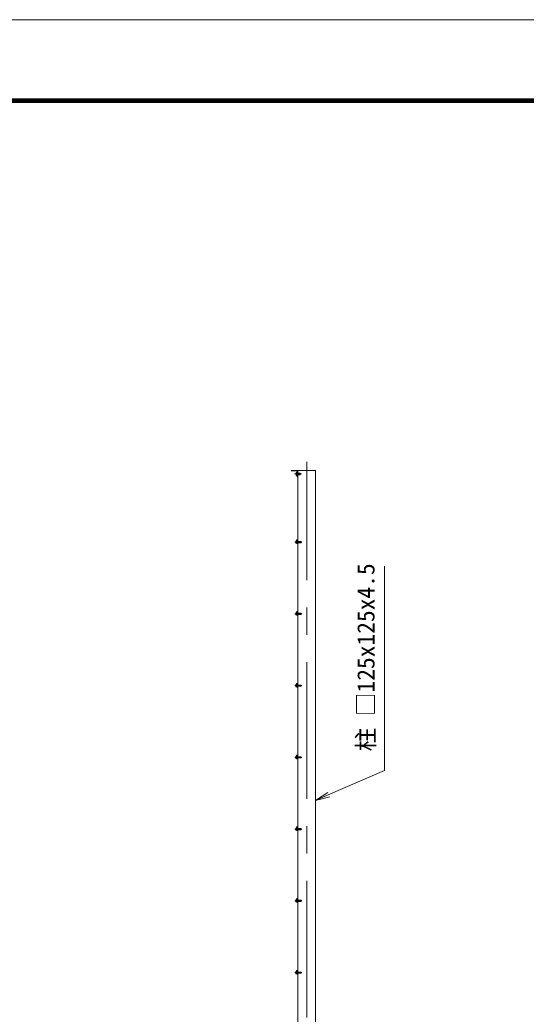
# Model space of a CAD drawing. Units: millimetres at full size; details may follow other scales. Extents: x -10500 to 10500, y -7425 to 7425.
# Drawn here: x -1545 to 1984, y 497 to 7425 of the extents above; entities that cross this region are included whole.
import ezdxf
from ezdxf.enums import TextEntityAlignment as Align

# ---------------------------------------------------------------- set-up
doc = ezdxf.new("R2010")
doc.units = ezdxf.units.MM
doc.header["$LTSCALE"] = 30
doc.linetypes.add('USER1', pattern=[50.8, 31.75, -6.35, 6.35, -6.35])
for name, color, linetype, lineweight in [('0-0_D-STR-TXT', 7, 'Continuous', 13), ('0-2_D-STR1', 1, 'Continuous', 18), ('0-3_D-BMK', 2, 'USER1', 13), ('0-4_D-STR3', 3, 'Continuous', 13), ('0-6_0', 7, 'Continuous', 18), ('0-C_D-TTL', 7, 'Continuous', 18)]:
    doc.layers.add(name, color=color, linetype=linetype, lineweight=lineweight)
doc.styles.add('ＭＳ ゴシック', font='')
doc.styles.get('ＭＳ ゴシック').set_extended_font_data('MS Gothic')

# ---------------------------------------------------------------- blocks, each defined once
blk = doc.blocks.new('_Open')
at = {"layer": '0-6_0'}
blk.add_line((-30, 5), (0, 0), dxfattribs=at)
blk.add_lwpolyline([(-30, -5), (0, 0), (-30, 0)], dxfattribs=at)

msp = doc.modelspace()

# ---------------------------------------------------------------- linework, layer by layer
at = {"layer": '0-0_D-STR-TXT'}
msp.add_lwpolyline([(996.89, 3617.68), (996.89, 2195.32), (518.38, 1987.1)], dxfattribs=at)
at = {"layer": '0-2_D-STR1'}
for p, q in [((346.54, 4285.7), (346.54, 4284.7)), ((346.54, 4285.7), (386.54, 4285.7)), ((349.54, 4281.7), (383.04, 4281.7)), ((387.54, 4277.2), (387.54, 4243.7)), ((390.54, 4240.7), (391.54, 4240.7)), ((391.54, 4280.7), (391.54, 4240.7)), ((516.54, -2514.3), (516.54, 4285.7))]:
    msp.add_line(p, q, dxfattribs=at)
msp.add_lwpolyline([(516.54, 4285.7), (391.54, 4285.7), (391.54, -2514.3)], dxfattribs=at)
for centre, radius, start, end in [((349.54, 4284.7), 3, 180, 270), ((383.04, 4277.2), 4.5, 0, 90), ((386.54, 4280.7), 5, 0, 90), ((390.54, 4243.7), 3, 180, 270)]:
    msp.add_arc(centre, radius, start, end, dxfattribs=at)
at = {"layer": '0-3_D-BMK'}
for p, q in [((454.04, -2574.3), (454.04, 4345.7)), ((418.44, 4260.7), (368.44, 4260.7)), ((371.22, 3785.7), (421.22, 3785.7)), ((371.22, 3285.7), (421.22, 3285.7)), ((371.22, 2785.7), (421.22, 2785.7)), ((371.22, 2285.7), (421.22, 2285.7)), ((371.22, 1785.7), (421.22, 1785.7)), ((371.22, 1285.7), (421.22, 1285.7)), ((371.22, 785.7), (421.22, 785.7))]:
    msp.add_line(p, q, dxfattribs=at)
at = {"layer": '0-4_D-STR3'}
for p, q in [((380.54, 4268.95), (381.45, 4270.52)), ((380.54, 4268.95), (380.54, 4252.45)), ((380.54, 4252.45), (381.45, 4250.89)), ((381.45, 4270.52), (387.54, 4270.52)), ((381.45, 4265.61), (387.54, 4265.61)), ((381.45, 4255.8), (387.54, 4255.8)), ((381.45, 4250.89), (387.54, 4250.89)), ((387.54, 4270.52), (387.54, 4250.89)), ((391.54, 4265.7), (406.04, 4265.7)), ((391.54, 4264.8), (406.94, 4264.8)), ((391.54, 4256.6), (406.94, 4256.6)), ((391.54, 4255.7), (406.04, 4255.7)), ((406.04, 4265.7), (407.54, 4264.2)), ((407.54, 4264.2), (407.54, 4257.2)), ((378.24, 3792), (378.94, 3793.21)), ((378.24, 3792), (378.24, 3779.4)), ((378.24, 3779.4), (378.94, 3778.2)), ((383.54, 3793.21), (378.94, 3793.21)), ((383.54, 3789.46), (378.94, 3789.46)), ((383.54, 3781.95), (378.94, 3781.95)), ((383.54, 3778.2), (378.94, 3778.2)), ((383.54, 3798.7), (383.54, 3778.7)), ((383.54, 3793.21), (383.54, 3778.2)), ((386.54, 3801.7), (391.54, 3801.7)), ((386.54, 3798.2), (386.54, 3779.2)), ((386.54, 3789.7), (414.34, 3789.7)), ((386.54, 3788.95), (415.09, 3788.95)), ((386.54, 3782.45), (415.09, 3782.45)), ((386.54, 3781.7), (414.34, 3781.7)), ((386.54, 3775.7), (391.54, 3775.7)), ((387.04, 3798.7), (391.54, 3798.7)), ((387.04, 3778.7), (391.54, 3778.7)), ((391.54, 3801.7), (391.54, 3798.7)), ((391.54, 3778.7), (391.54, 3775.7)), ((414.34, 3789.7), (415.54, 3788.5)), ((414.34, 3789.7), (414.34, 3781.7)), ((414.34, 3781.7), (415.54, 3782.9)), ((415.54, 3788.5), (415.54, 3782.9)), ((378.24, 3292), (378.94, 3293.21)), ((378.24, 3292), (378.24, 3279.4)), ((378.24, 3279.4), (378.94, 3278.2)), ((383.54, 3293.21), (378.94, 3293.21)), ((383.54, 3289.46), (378.94, 3289.46)), ((383.54, 3281.95), (378.94, 3281.95)), ((383.54, 3278.2), (378.94, 3278.2)), ((383.54, 3298.7), (383.54, 3278.7)), ((383.54, 3293.21), (383.54, 3278.2)), ((386.54, 3301.7), (391.54, 3301.7)), ((386.54, 3298.2), (386.54, 3279.2)), ((386.54, 3289.7), (414.34, 3289.7)), ((386.54, 3288.95), (415.09, 3288.95)), ((386.54, 3282.45), (415.09, 3282.45)), ((386.54, 3281.7), (414.34, 3281.7)), ((386.54, 3275.7), (391.54, 3275.7)), ((387.04, 3298.7), (391.54, 3298.7)), ((387.04, 3278.7), (391.54, 3278.7)), ((391.54, 3301.7), (391.54, 3298.7)), ((391.54, 3278.7), (391.54, 3275.7)), ((414.34, 3289.7), (415.54, 3288.5)), ((414.34, 3289.7), (414.34, 3281.7)), ((414.34, 3281.7), (415.54, 3282.9)), ((415.54, 3288.5), (415.54, 3282.9)), ((378.24, 2792), (378.94, 2793.21)), ((378.24, 2792), (378.24, 2779.4)), ((378.24, 2779.4), (378.94, 2778.2)), ((383.54, 2793.21), (378.94, 2793.21)), ((383.54, 2789.46), (378.94, 2789.46)), ((383.54, 2781.95), (378.94, 2781.95)), ((383.54, 2778.2), (378.94, 2778.2)), ((383.54, 2798.7), (383.54, 2778.7)), ((383.54, 2793.21), (383.54, 2778.2)), ((386.54, 2801.7), (391.54, 2801.7)), ((386.54, 2798.2), (386.54, 2779.2)), ((386.54, 2789.7), (414.34, 2789.7)), ((386.54, 2788.95), (415.09, 2788.95)), ((386.54, 2782.45), (415.09, 2782.45)), ((386.54, 2781.7), (414.34, 2781.7)), ((386.54, 2775.7), (391.54, 2775.7)), ((387.04, 2798.7), (391.54, 2798.7)), ((387.04, 2778.7), (391.54, 2778.7)), ((391.54, 2801.7), (391.54, 2798.7)), ((391.54, 2778.7), (391.54, 2775.7)), ((414.34, 2789.7), (415.54, 2788.5)), ((414.34, 2789.7), (414.34, 2781.7)), ((414.34, 2781.7), (415.54, 2782.9)), ((415.54, 2788.5), (415.54, 2782.9)), ((378.24, 2292), (378.94, 2293.21)), ((378.24, 2292), (378.24, 2279.4)), ((383.54, 2293.21), (378.94, 2293.21)), ((383.54, 2289.46), (378.94, 2289.46)), ((383.54, 2298.7), (383.54, 2278.7)), ((383.54, 2293.21), (383.54, 2278.2)), ((386.54, 2301.7), (391.54, 2301.7)), ((386.54, 2298.2), (386.54, 2279.2)), ((386.54, 2289.7), (414.34, 2289.7)), ((386.54, 2288.95), (415.09, 2288.95)), ((387.04, 2298.7), (391.54, 2298.7)), ((391.54, 2301.7), (391.54, 2298.7)), ((414.34, 2289.7), (415.54, 2288.5)), ((414.34, 2289.7), (414.34, 2281.7)), ((415.54, 2288.5), (415.54, 2282.9)), ((378.24, 2279.4), (378.94, 2278.2)), ((383.54, 2281.95), (378.94, 2281.95)), ((383.54, 2278.2), (378.94, 2278.2)), ((386.54, 2282.45), (415.09, 2282.45)), ((386.54, 2281.7), (414.34, 2281.7)), ((386.54, 2275.7), (391.54, 2275.7)), ((387.04, 2278.7), (391.54, 2278.7)), ((391.54, 2278.7), (391.54, 2275.7)), ((414.34, 2281.7), (415.54, 2282.9)), ((386.54, 1801.7), (391.54, 1801.7)), ((391.54, 1801.7), (391.54, 1798.7)), ((378.24, 1792), (378.94, 1793.21)), ((378.24, 1792), (378.24, 1779.4)), ((378.24, 1779.4), (378.94, 1778.2)), ((383.54, 1793.21), (378.94, 1793.21)), ((383.54, 1789.46), (378.94, 1789.46)), ((383.54, 1781.95), (378.94, 1781.95)), ((383.54, 1778.2), (378.94, 1778.2)), ((383.54, 1798.7), (383.54, 1778.7)), ((383.54, 1793.21), (383.54, 1778.2)), ((386.54, 1798.2), (386.54, 1779.2)), ((386.54, 1789.7), (414.34, 1789.7)), ((386.54, 1788.95), (415.09, 1788.95)), ((386.54, 1782.45), (415.09, 1782.45)), ((386.54, 1781.7), (414.34, 1781.7)), ((386.54, 1775.7), (391.54, 1775.7)), ((387.04, 1798.7), (391.54, 1798.7)), ((387.04, 1778.7), (391.54, 1778.7)), ((391.54, 1778.7), (391.54, 1775.7)), ((414.34, 1789.7), (415.54, 1788.5)), ((414.34, 1789.7), (414.34, 1781.7)), ((414.34, 1781.7), (415.54, 1782.9)), ((415.54, 1788.5), (415.54, 1782.9)), ((378.24, 1292), (378.94, 1293.21)), ((378.24, 1292), (378.24, 1279.4)), ((378.24, 1279.4), (378.94, 1278.2)), ((383.54, 1293.21), (378.94, 1293.21)), ((383.54, 1289.46), (378.94, 1289.46)), ((383.54, 1281.95), (378.94, 1281.95)), ((383.54, 1278.2), (378.94, 1278.2)), ((383.54, 1298.7), (383.54, 1278.7)), ((383.54, 1293.21), (383.54, 1278.2)), ((386.54, 1301.7), (391.54, 1301.7)), ((386.54, 1298.2), (386.54, 1279.2)), ((386.54, 1289.7), (414.34, 1289.7)), ((386.54, 1288.95), (415.09, 1288.95)), ((386.54, 1282.45), (415.09, 1282.45)), ((386.54, 1281.7), (414.34, 1281.7)), ((386.54, 1275.7), (391.54, 1275.7)), ((387.04, 1298.7), (391.54, 1298.7)), ((387.04, 1278.7), (391.54, 1278.7)), ((391.54, 1301.7), (391.54, 1298.7)), ((391.54, 1278.7), (391.54, 1275.7)), ((414.34, 1289.7), (415.54, 1288.5)), ((414.34, 1289.7), (414.34, 1281.7)), ((414.34, 1281.7), (415.54, 1282.9)), ((415.54, 1288.5), (415.54, 1282.9)), ((378.24, 792), (378.94, 793.21)), ((378.24, 792), (378.24, 779.4)), ((378.24, 779.4), (378.94, 778.2)), ((383.54, 793.21), (378.94, 793.21)), ((383.54, 789.46), (378.94, 789.46)), ((383.54, 781.95), (378.94, 781.95)), ((383.54, 778.2), (378.94, 778.2)), ((383.54, 798.7), (383.54, 778.7)), ((383.54, 793.21), (383.54, 778.2)), ((386.54, 801.7), (391.54, 801.7)), ((386.54, 798.2), (386.54, 779.2)), ((386.54, 789.7), (414.34, 789.7)), ((386.54, 788.95), (415.09, 788.95)), ((386.54, 782.45), (415.09, 782.45)), ((386.54, 781.7), (414.34, 781.7)), ((386.54, 775.7), (391.54, 775.7)), ((387.04, 798.7), (391.54, 798.7)), ((387.04, 778.7), (391.54, 778.7)), ((391.54, 801.7), (391.54, 798.7)), ((391.54, 778.7), (391.54, 775.7)), ((414.34, 789.7), (415.54, 788.5)), ((414.34, 789.7), (414.34, 781.7)), ((414.34, 781.7), (415.54, 782.9)), ((415.54, 788.5), (415.54, 782.9))]:
    msp.add_line(p, q, dxfattribs=at)
msp.add_lwpolyline([(406.04, 4265.7), (406.04, 4255.7), (407.54, 4257.2)], dxfattribs=at)
for centre, radius, start, end in [((385.03, 4268.07), 4.34, 145.61575, 214.38425), ((385.03, 4253.34), 4.34, 145.61575, 214.38425), ((396.93, 4260.7), 16.24, 162.41205, 197.58795), ((381.68, 3791.33), 3.32, 145.61585, 214.38415), ((390.78, 3785.7), 12.42, 162.4121, 197.5879), ((381.68, 3780.08), 3.32, 145.61585, 214.38415), ((386.54, 3798.7), 3, 90, 180), ((386.54, 3778.7), 3, 180, 270), ((387.04, 3798.2), 0.5, 90, 180), ((387.04, 3779.2), 0.5, 180, 270), ((381.68, 3291.33), 3.32, 145.61585, 214.38415), ((390.78, 3285.7), 12.42, 162.4121, 197.5879), ((381.68, 3280.08), 3.32, 145.61585, 214.38415), ((386.54, 3298.7), 3, 90, 180), ((386.54, 3278.7), 3, 180, 270), ((387.04, 3298.2), 0.5, 90, 180), ((387.04, 3279.2), 0.5, 180, 270), ((381.68, 2791.33), 3.32, 145.61585, 214.38415), ((390.78, 2785.7), 12.42, 162.4121, 197.5879), ((381.68, 2780.08), 3.32, 145.61585, 214.38415), ((386.54, 2798.7), 3, 90, 180), ((386.54, 2778.7), 3, 180, 270), ((387.04, 2798.2), 0.5, 90, 180), ((387.04, 2779.2), 0.5, 180, 270), ((381.68, 2291.33), 3.32, 145.61585, 214.38415), ((390.78, 2285.7), 12.42, 162.4121, 197.5879), ((386.54, 2298.7), 3, 90, 180), ((387.04, 2298.2), 0.5, 90, 180), ((381.68, 2280.08), 3.32, 145.61585, 214.38415), ((386.54, 2278.7), 3, 180, 270), ((387.04, 2279.2), 0.5, 180, 270), ((386.54, 1798.7), 3, 90, 180), ((381.68, 1791.33), 3.32, 145.61585, 214.38415), ((390.78, 1785.7), 12.42, 162.4121, 197.5879), ((381.68, 1780.08), 3.32, 145.61585, 214.38415), ((386.54, 1778.7), 3, 180, 270), ((387.04, 1798.2), 0.5, 90, 180), ((387.04, 1779.2), 0.5, 180, 270), ((381.68, 1291.33), 3.32, 145.61585, 214.38415), ((390.78, 1285.7), 12.42, 162.4121, 197.5879), ((381.68, 1280.08), 3.32, 145.61585, 214.38415), ((386.54, 1298.7), 3, 90, 180), ((386.54, 1278.7), 3, 180, 270), ((387.04, 1298.2), 0.5, 90, 180), ((387.04, 1279.2), 0.5, 180, 270), ((381.68, 791.33), 3.32, 145.61585, 214.38415), ((390.78, 785.7), 12.42, 162.4121, 197.5879), ((381.68, 780.08), 3.32, 145.61585, 214.38415), ((386.54, 798.7), 3, 90, 180), ((386.54, 778.7), 3, 180, 270), ((387.04, 798.2), 0.5, 90, 180), ((387.04, 779.2), 0.5, 180, 270)]:
    msp.add_arc(centre, radius, start, end, dxfattribs=at)
at = {"layer": '0-C_D-TTL', "color": 2}
msp.add_lwpolyline([(-10500, 7425), (10500, 7425), (10500, -7425), (-10500, -7425)], close=True, dxfattribs=at)
at = {"layer": '0-C_D-TTL'}
for points in [[(-9825, 6875), (9825, 6875), (9825, -6875), (-9825, -6875)], [(-9818.75, 6868.75), (9818.75, 6868.75), (9818.75, -6868.75), (-9818.75, -6868.75)], [(-9812.5, 6862.5), (9812.5, 6862.5), (9812.5, -6862.5), (-9812.5, -6862.5)], [(-9806.25, 6856.25), (9806.25, 6856.25), (9806.25, -6856.25), (-9806.25, -6856.25)], [(-9800, 6850), (9800, 6850), (9800, -6850), (-9800, -6850)]]:
    msp.add_lwpolyline(points, close=True, dxfattribs=at)

# ---------------------------------------------------------------- block references
at = {"layer": '0-0_D-STR-TXT', "xscale": 3.333333, "yscale": 3.333333, "rotation": 203.51515}
msp.add_blockref('_Open', (516.54, 1986.3), dxfattribs=at)

# ---------------------------------------------------------------- texts
at = {"layer": '0-0_D-STR-TXT', "style": 'ＭＳ ゴシック'}
msp.add_text('柱 □125x125x4.5', height=120.3, rotation=90, dxfattribs=at).set_placement((962.89, 2327.7), align=Align.BOTTOM_LEFT)

doc.saveas('drawing.dxf')
